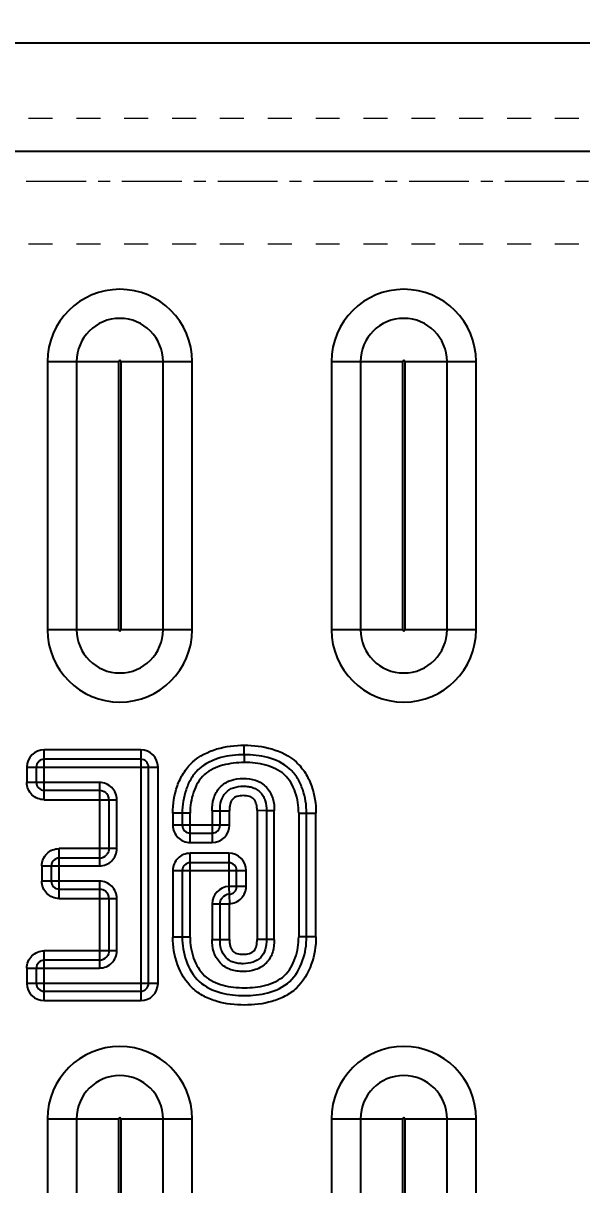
# Model space of a CAD drawing. Header units: millimetres. Extents: x -941 to 1421, y -11614 to -3210.
# Drawn here: x 57 to 92.6, y -5944.4 to -5870.4 of the extents above; entities that cross this region are included whole.
import ezdxf

# ---------------------------------------------------------------- set-up
doc = ezdxf.new("R2010")
doc.units = ezdxf.units.MM
doc.header["$LTSCALE"] = 16.335
doc.header["$PDMODE"] = 3
doc.header["$PDSIZE"] = 0.3125
doc.linetypes.add('CENTER', pattern=[0.6, 0.375, -0.075, 0.075, -0.075])
doc.linetypes.add('HIDDEN', pattern=[0.2, 0.1, -0.1])
doc.layers.get('0').update_dxf_attribs({"linetype": 'CONTINUOUS'})
doc.layers.get('Defpoints').update_dxf_attribs({"linetype": 'CONTINUOUS'})
doc.layers.add('cool', color=153, linetype='HIDDEN', lineweight=9)
doc.styles.get("Standard").update_dxf_attribs({"font": 'txt', "width": 0.8})
doc.dimstyles.new('ISO-25', dxfattribs={"dimtxt": 8, "dimasz": 6, "dimexe": 0, "dimexo": 0, "dimgap": 0, "dimtad": 1, "dimdsep": 46, "dimtxsty": 'Standard', "dimcen": 0, "dimclrd": 4, "dimclre": 4, "dimclrt": 6, "dimazin": 0, "dimtfac": 1, "dimtofl": 0, "dimtmove": 0, "dimatfit": 3, "dimfxl": 0, "dimarcsym": 0})

# ---------------------------------------------------------------- blocks, each defined once
blk = doc.blocks.new('147')
at = {"layer": 'cool', "ltscale": 0.932966}
for p, q in [((229.566, -3849.566), (-211.774, -3849.566)), ((229.566, -3857.566), (-211.774, -3857.566))]:
    blk.add_line(p, q, dxfattribs=at)
at = {"layer": 'cool', "color": 1, "linetype": 'CENTER', "ltscale": 0.621977}
blk.add_line((243.896, -3853.566), (-226.104, -3853.566), dxfattribs=at)
blk = doc.blocks.new('*D665')
at = {"color": 4, "lineweight": -2}
for p, q in [((228.033, -5933.468), (240.033, -5928.468)), ((240.033, -5928.468), (260.033, -5928.468)), ((189.296, -5933.468), (228.033, -5933.468))]:
    blk.add_line(p, q, dxfattribs=at)
at = {"layer": 'Defpoints', "color": 0}
for p in [(252.033, -5928.468), (189.296, -5933.468), (8.896, -5985.468)]:
    blk.add_point(p, dxfattribs=at)
at = {"color": 6, "insert": (256.033, -5925.468), "char_height": 6, "attachment_point": 5}
blk.add_mtext('52', dxfattribs=at)
blk = doc.blocks.new('*D666')
at = {"color": 4, "lineweight": -2}
blk.add_line((189.296, -5894.463), (258.433, -5894.463), dxfattribs=at)
at = {"layer": 'Defpoints', "color": 0}
for p in [(189.296, -5894.463), (252.033, -5894.463), (8.896, -5985.468)]:
    blk.add_point(p, dxfattribs=at)
at = {"color": 6, "insert": (255.233, -5891.463), "char_height": 6, "attachment_point": 5}
blk.add_mtext('91', dxfattribs=at)
blk = doc.blocks.new('*D667')
at = {"color": 4, "lineweight": -2}
for p, q in [((228.033, -5880.468), (240.033, -5878.468)), ((240.033, -5878.468), (262.433, -5878.468)), ((206.527, -5880.468), (228.033, -5880.468))]:
    blk.add_line(p, q, dxfattribs=at)
at = {"layer": 'Defpoints', "color": 0}
for p in [(252.033, -5878.468), (206.527, -5880.468), (8.896, -5985.468)]:
    blk.add_point(p, dxfattribs=at)
at = {"color": 6, "insert": (257.233, -5875.468), "char_height": 6, "attachment_point": 5}
blk.add_mtext('105', dxfattribs=at)
blk = doc.blocks.new('*D668')
at = {"color": 4, "lineweight": -2}
for p, q in [((228.033, -5858.468), (240.033, -5853.207)), ((240.033, -5853.207), (263.233, -5853.207)), ((13.296, -5858.468), (228.033, -5858.468))]:
    blk.add_line(p, q, dxfattribs=at)
at = {"layer": 'Defpoints', "color": 0}
for p in [(252.033, -5853.207), (13.296, -5858.468), (8.896, -5985.468)]:
    blk.add_point(p, dxfattribs=at)
at = {"color": 6, "insert": (257.633, -5850.207), "char_height": 6, "attachment_point": 5}
blk.add_mtext('127', dxfattribs=at)
blk = doc.blocks.new('*D669')
at = {"color": 4, "lineweight": -2}
blk.add_line((217.295, -5825.468), (262.433, -5825.468), dxfattribs=at)
at = {"layer": 'Defpoints', "color": 0}
for p in [(217.295, -5825.468), (252.033, -5825.468), (8.896, -5985.468)]:
    blk.add_point(p, dxfattribs=at)
at = {"color": 6, "insert": (257.233, -5822.468), "char_height": 6, "attachment_point": 5}
blk.add_mtext('160', dxfattribs=at)
blk = doc.blocks.new('*D691')
at = {"color": 4, "lineweight": -2}
blk.add_line((88.896, -5854.068), (88.896, -5783.945), dxfattribs=at)
at = {"layer": 'Defpoints', "color": 0}
for p in [(88.896, -5791.145), (88.896, -5854.068), (8.896, -5985.468)]:
    blk.add_point(p, dxfattribs=at)
at = {"color": 6, "insert": (85.896, -5787.545), "char_height": 6, "attachment_point": 5, "rotation": 90}
blk.add_mtext('80', dxfattribs=at)
blk = doc.blocks.new('*D692')
at = {"color": 4, "lineweight": -2}
blk.add_line((158.896, -5854.163), (158.896, -5780.745), dxfattribs=at)
at = {"layer": 'Defpoints', "color": 0}
for p in [(158.896, -5791.145), (158.896, -5854.163), (8.896, -5985.468)]:
    blk.add_point(p, dxfattribs=at)
at = {"color": 6, "insert": (155.896, -5785.945), "char_height": 6, "attachment_point": 5, "rotation": 90}
blk.add_mtext('150', dxfattribs=at)
blk = doc.blocks.new('*D693')
at = {"color": 4, "lineweight": -2}
for p, q in [((186.396, -5803.145), (186.396, -5779.945)), ((184.896, -5815.145), (186.396, -5803.145)), ((184.896, -5971.068), (184.896, -5815.145))]:
    blk.add_line(p, q, dxfattribs=at)
at = {"layer": 'Defpoints', "color": 0}
for p in [(186.396, -5791.145), (184.896, -5971.068), (8.896, -5985.468)]:
    blk.add_point(p, dxfattribs=at)
at = {"color": 6, "insert": (183.396, -5785.545), "char_height": 6, "attachment_point": 5, "rotation": 90}
blk.add_mtext('176', dxfattribs=at)
blk = doc.blocks.new('*D694')
at = {"color": 4, "lineweight": -2}
blk.add_line((213.896, -5822.298), (213.896, -5779.145), dxfattribs=at)
at = {"layer": 'Defpoints', "color": 0}
for p in [(213.896, -5791.145), (213.896, -5822.298), (8.896, -5985.468)]:
    blk.add_point(p, dxfattribs=at)
at = {"color": 6, "insert": (210.896, -5785.145), "char_height": 6, "attachment_point": 5, "rotation": 90}
blk.add_mtext('205', dxfattribs=at)
blk = doc.blocks.new('*D845')
at = {"color": 4, "lineweight": -2}
blk.add_line((124.471, -5864.313), (270.119, -5864.313), dxfattribs=at)
at = {"layer": 'Defpoints', "color": 0}
for p in [(124.471, -5864.313), (250.919, -5864.313), (8.896, -5985.468)]:
    blk.add_point(p, dxfattribs=at)
at = {"color": 6, "insert": (260.519, -5861.313), "char_height": 6, "attachment_point": 5}
blk.add_mtext('121.16', dxfattribs=at)
blk = doc.blocks.new('*D846')
at = {"color": 4, "lineweight": -2}
blk.add_line((124.471, -5863.702), (124.471, -5771.834), dxfattribs=at)
at = {"layer": 'Defpoints', "color": 0}
for p in [(124.471, -5792.634), (124.471, -5863.702), (8.896, -5985.468)]:
    blk.add_point(p, dxfattribs=at)
at = {"color": 6, "insert": (121.471, -5782.234), "char_height": 6, "attachment_point": 5, "rotation": 90}
blk.add_mtext('115.58', dxfattribs=at)

msp = doc.modelspace()

# ---------------------------------------------------------------- linework, layer by layer
at = {"color": 7, "linetype": 'Continuous'}
for p, q in [((167.926, -5871.671), (-150.134, -5871.671)), ((-151.788, -5878.552), (169.58, -5878.552)), ((58.56, -5891.95), (58.56, -5909.035)), ((58.56, -5891.95), (63.099, -5891.95)), ((60.413, -5891.95), (60.413, -5909.035)), ((63.099, -5909.035), (63.099, -5891.95)), ((63.233, -5891.95), (63.233, -5909.035)), ((63.233, -5891.95), (67.772, -5891.95)), ((65.919, -5909.035), (65.919, -5891.95)), ((67.772, -5909.035), (67.772, -5891.95)), ((76.65, -5891.95), (76.65, -5909.035)), ((76.65, -5891.95), (81.189, -5891.95)), ((78.503, -5891.95), (78.503, -5909.035)), ((81.189, -5909.035), (81.189, -5891.95)), ((81.323, -5891.95), (81.323, -5909.035)), ((81.323, -5891.95), (85.862, -5891.95)), ((84.009, -5909.035), (84.009, -5891.95)), ((85.862, -5909.035), (85.862, -5891.95)), ((63.099, -5909.035), (58.56, -5909.035)), ((67.772, -5909.035), (63.233, -5909.035)), ((81.189, -5909.035), (76.65, -5909.035)), ((85.862, -5909.035), (81.323, -5909.035)), ((71.097, -5917.493), (71.095, -5916.392)), ((58.347, -5919.862), (58.347, -5916.686)), ((64.497, -5916.686), (58.347, -5916.686)), ((64.497, -5916.686), (64.497, -5932.664)), ((57.246, -5917.787), (57.246, -5918.761)), ((57.246, -5917.787), (65.598, -5917.787)), ((57.846, -5917.787), (57.846, -5918.761)), ((64.497, -5917.287), (58.347, -5917.287)), ((64.998, -5931.563), (64.998, -5917.787)), ((65.598, -5931.563), (65.598, -5917.787)), ((61.869, -5918.761), (57.246, -5918.761)), ((58.347, -5919.262), (61.869, -5919.262)), ((61.869, -5918.761), (61.869, -5924.081)), ((58.353, -5919.864), (62.975, -5919.867)), ((62.475, -5919.867), (62.475, -5922.976)), ((62.975, -5922.976), (62.975, -5919.867)), ((66.542, -5920.727), (66.542, -5921.484)), ((67.643, -5920.727), (66.542, -5920.727)), ((67.142, -5920.727), (67.142, -5921.484)), ((67.643, -5922.585), (67.643, -5920.727)), ((69.048, -5920.579), (69.048, -5922.585)), ((69.549, -5921.484), (69.549, -5920.571)), ((70.149, -5921.484), (70.149, -5920.565)), ((72.506, -5920.569), (71.905, -5920.55)), ((71.905, -5920.552), (71.905, -5928.759)), ((72.506, -5920.569), (72.506, -5928.759)), ((73.006, -5920.577), (72.506, -5920.569)), ((73.006, -5928.759), (73.006, -5920.577)), ((74.559, -5920.721), (74.559, -5928.607)), ((74.559, -5920.721), (75.66, -5920.721)), ((75.06, -5928.607), (75.06, -5920.721)), ((75.66, -5928.607), (75.66, -5920.721)), ((70.149, -5921.484), (66.542, -5921.484)), ((67.643, -5921.985), (69.048, -5921.985)), ((59.297, -5926.157), (59.297, -5922.981)), ((62.975, -5922.976), (59.303, -5922.979)), ((67.643, -5922.585), (69.048, -5922.585)), ((61.869, -5923.581), (59.297, -5923.581)), ((67.643, -5928.612), (67.643, -5923.276)), ((70.106, -5923.276), (67.643, -5923.276)), ((70.106, -5923.276), (70.106, -5925.39)), ((58.196, -5924.081), (58.196, -5925.056)), ((58.196, -5924.081), (61.869, -5924.081)), ((58.796, -5924.081), (58.796, -5925.056)), ((66.542, -5924.377), (66.542, -5928.612)), ((66.542, -5924.377), (71.207, -5924.377)), ((67.142, -5924.377), (67.142, -5928.612)), ((70.106, -5923.877), (67.643, -5923.877)), ((70.606, -5925.39), (70.606, -5924.377)), ((71.207, -5925.39), (71.207, -5924.377)), ((61.869, -5925.056), (58.196, -5925.056)), ((61.869, -5925.056), (61.869, -5930.589)), ((59.297, -5925.556), (61.869, -5925.556)), ((70.106, -5925.39), (70.154, -5926.495)), ((71.207, -5925.39), (70.106, -5925.39)), ((59.303, -5926.158), (62.975, -5926.161)), ((62.475, -5926.161), (62.475, -5929.484)), ((62.975, -5929.484), (62.975, -5926.161)), ((69.048, -5926.495), (69.048, -5928.758)), ((69.048, -5926.495), (70.152, -5926.495)), ((69.549, -5928.758), (69.549, -5926.495)), ((70.15, -5928.758), (70.15, -5926.493)), ((67.643, -5928.612), (66.542, -5928.612)), ((69.048, -5928.758), (70.149, -5928.758)), ((73.006, -5928.759), (71.905, -5928.759)), ((75.66, -5928.607), (74.559, -5928.607)), ((58.347, -5932.664), (58.347, -5929.488)), ((62.975, -5929.484), (58.353, -5929.487)), ((61.869, -5930.089), (58.347, -5930.089)), ((57.246, -5930.589), (57.246, -5931.563)), ((57.246, -5930.589), (61.869, -5930.589)), ((57.846, -5930.589), (57.846, -5931.563)), ((65.598, -5931.563), (57.246, -5931.563)), ((58.347, -5932.064), (64.497, -5932.064)), ((58.347, -5932.664), (64.497, -5932.664)), ((58.56, -5940.19), (58.56, -6037.675)), ((58.56, -5940.19), (63.099, -5940.19)), ((60.413, -5940.19), (60.413, -6037.675)), ((63.099, -6037.675), (63.099, -5940.19)), ((63.233, -5940.19), (63.233, -6037.675)), ((63.233, -5940.19), (67.772, -5940.19)), ((65.919, -6037.675), (65.919, -5940.19)), ((67.772, -6037.675), (67.772, -5940.19)), ((76.65, -5940.19), (76.65, -6037.675)), ((76.65, -5940.19), (81.189, -5940.19)), ((78.503, -5940.19), (78.503, -6037.675)), ((81.189, -6037.675), (81.189, -5940.19)), ((81.323, -5940.19), (81.323, -6037.675)), ((81.323, -5940.19), (85.862, -5940.19)), ((84.009, -6037.675), (84.009, -5940.19)), ((85.862, -6037.675), (85.862, -5940.19))]:
    msp.add_line(p, q, dxfattribs=at)
for centre, radius, start, end in [((63.166, -5891.95), 4.606, 0, 180), ((81.256, -5891.95), 4.606, 0, 180), ((63.166, -5891.95), 2.753, 0.00013, 179.99987), ((81.256, -5891.95), 2.753, 0.00013, 179.99987), ((63.166, -5891.95), 0.0669, 0, 180), ((81.256, -5891.95), 0.0669, 0, 180), ((63.166, -5909.035), 4.606, 180, 360), ((63.166, -5909.035), 2.753, 180.00013, 359.99987), ((63.166, -5909.035), 0.0669, 180, 0), ((81.256, -5909.035), 4.606, 180, 360), ((81.256, -5909.035), 2.753, 180.00013, 359.99987), ((81.256, -5909.035), 0.0669, 180, 0), ((58.347, -5917.787), 1.101, 90, 180), ((64.497, -5917.787), 1.101, 0, 90), ((58.347, -5917.787), 0.5, 90, 180), ((64.497, -5917.787), 0.5, 0, 90), ((58.347, -5918.761), 0.5, 180, 270.00023), ((61.869, -5919.867), 1.105, 359.99612, 90.00411), ((61.87, -5919.867), 0.605, 0.00178, 50.75698), ((67.643, -5921.484), 1.101, 179.99992, 270), ((67.643, -5921.484), 0.5, 180, 270), ((69.048, -5921.484), 1.101, 270, 359.99085), ((69.048, -5921.484), 0.5, 269.99999, 0.00052), ((61.869, -5922.976), 1.105, 269.9927, 0.00628), ((59.297, -5924.081), 0.5, 90, 180), ((61.869, -5922.976), 0.605, 270.00338, 320.71443), ((67.643, -5924.377), 1.101, 90, 180.00173), ((70.106, -5924.377), 1.101, 0, 90), ((67.643, -5924.377), 0.5, 90, 179.99979), ((70.106, -5924.377), 0.5, 0, 90), ((59.297, -5925.056), 0.5, 180, 270), ((61.869, -5926.161), 1.105, 359.99411, 90.00731), ((61.87, -5926.161), 0.605, 0.00338, 50.71443), ((70.154, -5926.495), 1.105, 92.49048, 180.00748), ((70.154, -5926.495), 0.605, 92.48978, 141.83063), ((70.106, -5925.39), 0.5, 272.49148, 0), ((61.869, -5929.484), 1.105, 269.9927, 0.00589), ((58.347, -5930.589), 0.5, 90, 180), ((61.869, -5929.484), 0.605, 270.00338, 320.71443), ((58.347, -5931.563), 1.101, 180, 270), ((58.347, -5931.563), 0.5, 180, 270), ((64.497, -5931.563), 1.101, 270, 0), ((64.497, -5931.563), 0.5, 270, 0), ((63.166, -5940.19), 4.606, 0, 180), ((81.256, -5940.19), 4.606, 0, 180), ((63.166, -5940.19), 2.753, 0.00013, 179.99987), ((81.256, -5940.19), 2.753, 0.00013, 179.99987), ((63.166, -5940.19), 0.0669, 0, 180), ((81.256, -5940.19), 0.0669, 0, 180)]:
    msp.add_arc(centre, radius, start, end, dxfattribs=at)
for points, knots in [([(66.542, -5920.727), (66.542, -5920.138), (66.684, -5919.24), (67.184, -5918.155), (67.94, -5917.21), (69.326, -5916.532), (70.509, -5916.393), (71.095, -5916.392)], [0, 0, 0, 0, 0.248709, 0.374528, 0.501695, 0.752413, 1, 1, 1, 1]), ([(71.095, -5916.392), (71.682, -5916.391), (72.867, -5916.529), (74.255, -5917.205), (75.014, -5918.149), (75.516, -5919.233), (75.66, -5920.132), (75.66, -5920.721)], [0, 0, 0, 0, 0.247619, 0.498373, 0.625528, 0.75135, 1, 1, 1, 1]), ([(71.096, -5916.993), (70.595, -5916.993), (69.574, -5917.107), (68.349, -5917.661), (67.685, -5918.493), (67.262, -5919.444), (67.142, -5920.219), (67.142, -5920.727)], [0, 0, 0, 0, 0.243898, 0.496602, 0.626837, 0.753175, 1, 1, 1, 1]), ([(75.06, -5920.721), (75.06, -5920.214), (74.939, -5919.437), (74.513, -5918.487), (73.846, -5917.656), (72.619, -5917.104), (71.598, -5916.992), (71.096, -5916.993)], [0, 0, 0, 0, 0.246884, 0.373239, 0.503481, 0.75607, 1, 1, 1, 1]), ([(71.097, -5917.493), (70.639, -5917.494), (69.742, -5917.592), (68.456, -5918.154), (67.773, -5919.381), (67.643, -5920.274), (67.643, -5920.727)], [0, 0, 0, 0, 0.255232, 0.502233, 0.747224, 1, 1, 1, 1]), ([(74.559, -5920.721), (74.559, -5920.268), (74.428, -5919.375), (73.74, -5918.149), (72.452, -5917.59), (71.554, -5917.492), (71.097, -5917.493)], [0, 0, 0, 0, 0.252745, 0.497678, 0.744772, 1, 1, 1, 1]), ([(69.048, -5920.579), (69.042, -5920.313), (69.093, -5919.767), (69.493, -5919.025), (70.211, -5918.573), (71.024, -5918.469), (71.843, -5918.563), (72.555, -5919.024), (72.954, -5919.764), (73.014, -5920.31), (73.006, -5920.577)], [0, 0, 0, 0, 0.123455, 0.249618, 0.375808, 0.500051, 0.623698, 0.750493, 0.876077, 1, 1, 1, 1]), ([(58.353, -5919.864), (58.209, -5919.864), (57.918, -5919.807), (57.55, -5919.562), (57.304, -5919.196), (57.246, -5918.905), (57.246, -5918.761)], [0, 0, 0, 0, 0.250052, 0.500024, 0.749987, 1, 1, 1, 1]), ([(69.549, -5920.571), (69.543, -5920.357), (69.582, -5919.942), (69.868, -5919.381), (70.404, -5919.052), (70.925, -5918.989), (71.349, -5919.015), (71.656, -5919.082), (71.926, -5919.212), (72.147, -5919.406), (72.318, -5919.652), (72.482, -5920.035), (72.513, -5920.357), (72.506, -5920.569)], [0, 0, 0, 0, 0.130941, 0.250707, 0.370229, 0.498514, 0.565476, 0.629701, 0.688938, 0.746905, 0.807543, 0.870354, 1, 1, 1, 1]), ([(71.905, -5920.552), (71.914, -5920.3), (71.854, -5919.957), (71.583, -5919.71), (71.419, -5919.644), (71.229, -5919.61), (70.959, -5919.596), (70.639, -5919.625), (70.305, -5919.816), (70.158, -5920.174), (70.145, -5920.429), (70.149, -5920.565)], [0, 0, 0, 0, 0.25271, 0.305522, 0.361059, 0.427326, 0.498857, 0.631044, 0.745535, 0.863648, 1, 1, 1, 1]), ([(69.048, -5920.579), (69.161, -5920.578), (69.311, -5920.577), (69.478, -5920.573), (69.532, -5920.574), (69.549, -5920.571)], [0, 0, 0, 0, 0.677046, 0.899172, 1, 1, 1, 1]), ([(69.549, -5920.571), (69.569, -5920.568), (69.634, -5920.569), (69.761, -5920.566), (69.941, -5920.566), (70.077, -5920.565), (70.149, -5920.565)], [0, 0, 0, 0, 0.100856, 0.322986, 0.637378, 1, 1, 1, 1]), ([(58.196, -5924.081), (58.196, -5923.938), (58.254, -5923.647), (58.5, -5923.28), (58.868, -5923.036), (59.159, -5922.979), (59.303, -5922.979)], [0, 0, 0, 0, 0.250013, 0.499976, 0.749948, 1, 1, 1, 1]), ([(59.303, -5926.158), (59.159, -5926.158), (58.868, -5926.101), (58.5, -5925.857), (58.254, -5925.49), (58.196, -5925.199), (58.196, -5925.056)], [0, 0, 0, 0, 0.250052, 0.500024, 0.749987, 1, 1, 1, 1]), ([(70.15, -5926.493), (70.424, -5926.482), (70.982, -5926.233), (71.211, -5925.664), (71.207, -5925.39)], [0, 0, 0, 0, 0.500183, 1, 1, 1, 1]), ([(75.66, -5928.607), (75.66, -5929.196), (75.466, -5930.385), (74.69, -5931.724), (73.697, -5932.415), (72.584, -5932.845), (71.103, -5933.005), (69.623, -5932.846), (68.509, -5932.417), (67.515, -5931.727), (66.737, -5930.39), (66.542, -5929.201), (66.542, -5928.612)], [0, 0, 0, 0, 0.124406, 0.249877, 0.313397, 0.376256, 0.50001, 0.623774, 0.686633, 0.750161, 0.875616, 1, 1, 1, 1]), ([(67.142, -5928.612), (67.142, -5929.12), (67.307, -5930.151), (68.107, -5931.568), (69.579, -5932.246), (71.103, -5932.387), (72.628, -5932.245), (74.099, -5931.564), (74.896, -5930.145), (75.06, -5929.115), (75.06, -5928.607)], [0, 0, 0, 0, 0.123801, 0.250933, 0.377946, 0.499991, 0.622047, 0.749124, 0.876239, 1, 1, 1, 1]), ([(67.643, -5928.612), (67.643, -5929.064), (67.786, -5929.958), (68.347, -5930.98), (69.1, -5931.472), (69.955, -5931.775), (71.103, -5931.884), (72.251, -5931.775), (73.106, -5931.47), (73.858, -5930.976), (74.417, -5929.953), (74.559, -5929.059), (74.559, -5928.607)], [0, 0, 0, 0, 0.126036, 0.248743, 0.309741, 0.37246, 0.499983, 0.627508, 0.690215, 0.751201, 0.873929, 1, 1, 1, 1]), ([(73.006, -5928.759), (73.006, -5929.023), (72.964, -5929.566), (72.559, -5930.305), (71.836, -5930.738), (71.16, -5930.83), (70.628, -5930.791), (70.23, -5930.711), (69.859, -5930.529), (69.436, -5930.178), (69.094, -5929.566), (69.048, -5929.023), (69.048, -5928.758)], [0, 0, 0, 0, 0.12298, 0.249339, 0.37556, 0.499551, 0.560851, 0.623361, 0.687027, 0.75108, 0.876797, 1, 1, 1, 1]), ([(72.506, -5928.759), (72.506, -5928.976), (72.481, -5929.391), (72.184, -5929.947), (71.644, -5930.254), (71.129, -5930.324), (70.705, -5930.299), (70.4, -5930.234), (70.13, -5930.107), (69.833, -5929.852), (69.576, -5929.392), (69.549, -5928.973), (69.549, -5928.758)], [0, 0, 0, 0, 0.132844, 0.251493, 0.369777, 0.49871, 0.565904, 0.630221, 0.689294, 0.746885, 0.868304, 1, 1, 1, 1]), ([(70.149, -5928.758), (70.149, -5928.897), (70.153, -5929.102), (70.246, -5929.346), (70.34, -5929.492), (70.465, -5929.604), (70.628, -5929.67), (70.819, -5929.703), (71.09, -5929.717), (71.408, -5929.686), (71.75, -5929.513), (71.894, -5929.151), (71.905, -5928.898), (71.905, -5928.759)], [0, 0, 0, 0, 0.137967, 0.200444, 0.257745, 0.309557, 0.36462, 0.430599, 0.501976, 0.634331, 0.74712, 0.861798, 1, 1, 1, 1]), ([(57.246, -5930.589), (57.246, -5930.446), (57.304, -5930.155), (57.55, -5929.788), (57.918, -5929.544), (58.209, -5929.487), (58.353, -5929.487)], [0, 0, 0, 0, 0.250013, 0.499976, 0.749948, 1, 1, 1, 1])]:
    msp.add_open_spline(points, degree=3, knots=knots, dxfattribs=at)
for points in [[(61.869, -5919.262), (62.005, -5919.262), (62.147, -5919.313), (62.252, -5919.398)], [(62.474, -5922.976), (62.474, -5923.112), (62.424, -5923.254), (62.338, -5923.359)], [(61.869, -5925.556), (62.005, -5925.556), (62.148, -5925.607), (62.253, -5925.693)], [(69.549, -5926.495), (69.549, -5926.363), (69.597, -5926.224), (69.678, -5926.121)], [(62.474, -5929.484), (62.474, -5929.619), (62.424, -5929.762), (62.338, -5929.867)]]:
    msp.add_open_spline(points, degree=3, dxfattribs=at)

# ---------------------------------------------------------------- block references
msp.add_blockref('147', (0, -2026.902))

# ---------------------------------------------------------------- dimensions: what is measured, and where the dimension line sits
for feature_location, offset, dtype, origin, picture, middle in [((124.47094983, -5863.70150469), (0, 71.067635251), 1, (8.89594983, -5985.467626623), '*D846', (121.47094983, -5782.233869439)), ((213.896, -5822.298), (0, 31.153), 1, (8.896, -5985.468), '*D694', (210.896, -5785.145)), ((184.896, -5971.068), (1.5, 179.922), 1, (8.896, -5985.468), '*D693', (183.396, -5785.545)), ((158.896, -5854.163), (0, 63.018), 1, (8.896, -5985.468), '*D692', (155.896, -5785.945)), ((88.896, -5854.068), (0, 62.922), 1, (8.896, -5985.468), '*D691', (85.896, -5787.545)), ((217.295, -5825.468), (34.738, 0), 0, (8.896, -5985.468), '*D669', (257.233, -5822.468)), ((13.296, -5858.468), (238.737, 5.261), 0, (8.896, -5985.468), '*D668', (257.633, -5850.207)), ((124.47094983, -5864.312626623), (126.448238822, 0), 0, (8.89594983, -5985.467626623), '*D845', (260.519188652, -5861.312626623)), ((206.527, -5880.468), (45.506, 2), 0, (8.896, -5985.468), '*D667', (257.233, -5875.468)), ((189.2959, -5894.4629), (62.7368, 0), 0, (8.8959, -5985.4676), '*D666', (255.2328, -5891.4629)), ((189.296, -5933.468), (62.737, 5), 0, (8.896, -5985.468), '*D665', (256.033, -5925.468))]:
    dim = msp.add_ordinate_dim(feature_location=feature_location, offset=offset, dtype=dtype, origin=origin, dimstyle='ISO-25', override={"dimtxt": 6, "dimfxl": 1.25})
    dim.commit()
    dim.dimension.update_dxf_attribs({"geometry": picture, "text_midpoint": middle})

doc.saveas('drawing.dxf')
